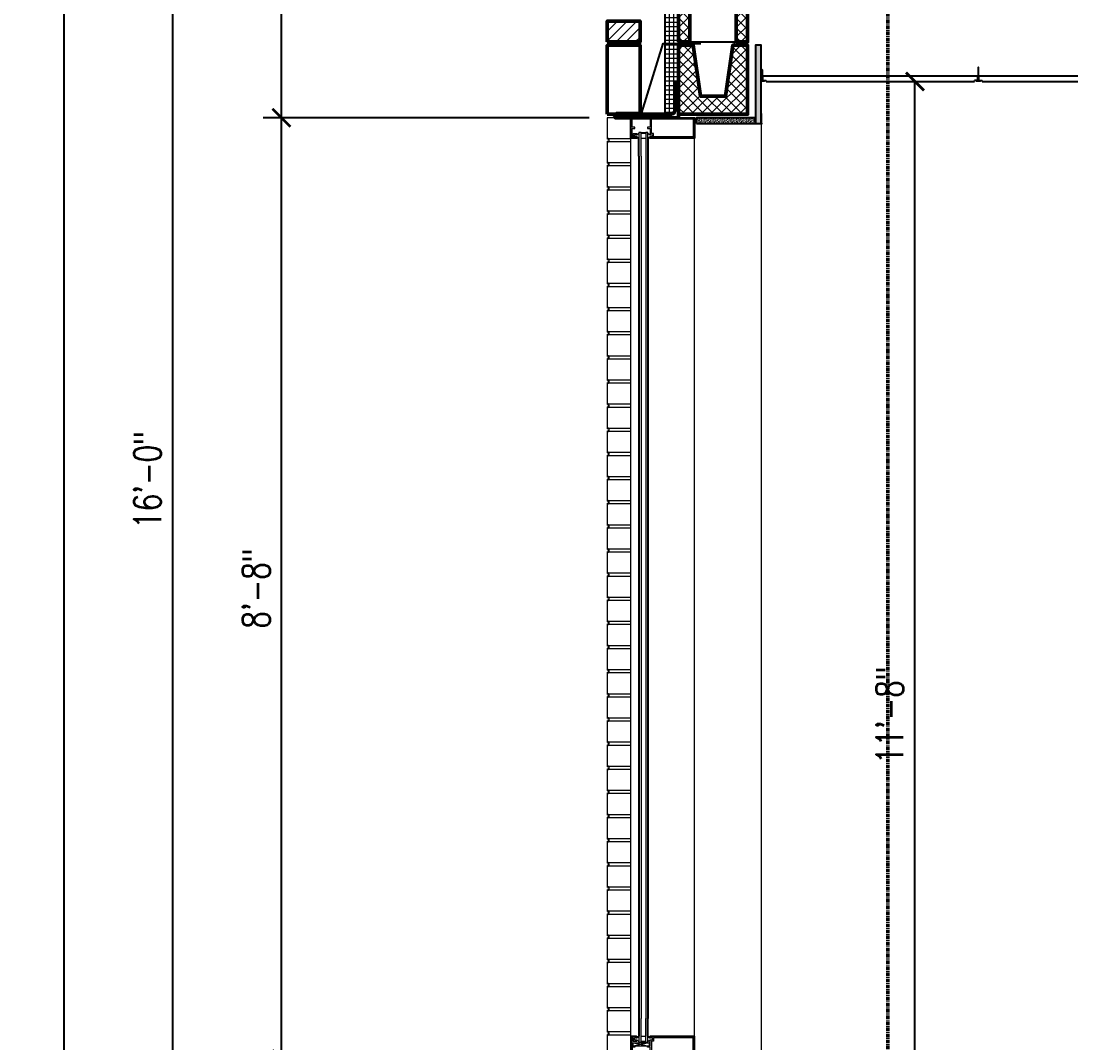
# Model space of a CAD drawing. Header units: inches. Extents: x 3850 to 5846, y -3 to 909.
# Drawn here: x 3896.4 to 4013.1, y 90.8 to 203.7 of the extents above; entities that cross this region are included whole.
import ezdxf

# ---------------------------------------------------------------- set-up
doc = ezdxf.new("R2010")
doc.units = ezdxf.units.IN
doc.header["$LTSCALE"] = 0.5
doc.header["$MEASUREMENT"] = 0
doc.linetypes.add('CENTER2', pattern=[1.125, 0.75, -0.125, 0.125, -0.125])
doc.layers.get('0').update_dxf_attribs({"lineweight": 18})
doc.layers.get('Defpoints').update_dxf_attribs({"color": 140, "lineweight": 18})
for name, color, linetype, lineweight in [('A-Anno-Dims', 211, 'Continuous', 18), ('A-Detl-Fine', 90, 'Continuous', 18), ('A-Detl-Medm', 31, 'Continuous', 25), ('A-Detl-Patt', 190, 'Continuous', 18), ('A-Detl-Thin', 150, 'Continuous', 18), ('A-Detl-Wide', 213, 'Continuous', 50)]:
    doc.layers.add(name, color=color, linetype=linetype, lineweight=lineweight)
doc.styles.add('Arch-Dim', font='romans.shx', dxfattribs={"width": 0.75})
doc.dimstyles.new('Aec-Arch-I-96', dxfattribs={"dimscale": 96, "dimtxt": 0.09375, "dimasz": 0.0625, "dimexe": 0.0625, "dimexo": 0.0625, "dimgap": 0.03125, "dimtad": 1, "dimdec": 4, "dimzin": 3, "dimdsep": 46, "dimlunit": 4, "dimtxsty": 'Arch-Dim', "dimblk": 'ARCHTICK', "dimcen": 0.09375, "dimazin": 2, "dimtfac": 0.75, "dimtdec": 4, "dimtix": 1, "dimtmove": 2, "dimatfit": 2, "dimfxl": 1, "dimtolj": 1, "dimtzin": 0, "dimarcsym": 0})
pattern_1 = [(45, (0, 0.375), (-0.53033, 0.53033), []), (135, (0, 0.375), (-0.53033, -0.53033), [])]

# ---------------------------------------------------------------- blocks, each defined once
blk = doc.blocks.new('AecDtl_8412LS2')
at = {"layer": 'A-Detl-Fine', "linetype": 'Continuous'}
for p, q in [((1.12, 2.25), (1.12, 4.25)), ((1.62, 4.25), (1.62, 2.25)), ((0.25, 1.56), (2, 1.19)), ((2, 1.56), (0.25, 1.19)), ((1.62, 2.25), (1.12, 2.25)), ((1.12, 1.75), (1.62, 1.75)), ((1.62, 1.62), (1.12, 1.62))]:
    blk.add_line(p, q, dxfattribs=at)
at = {"layer": 'A-Detl-Fine'}
for points in [[(0.25, 1.19), (0.12, 1.19), (0.12, 1.75), (0.12, 2.12), (0.25, 2.12)], [(0.25, 2.12), (0.25, 1.75), (0.63, 1.75), (0.63, 1.87)], [(0.63, 2.12), (0.38, 2.12), (0.38, 1.87), (0.63, 1.87), (0.88, 1.69)], [(1.87, 1.69), (2.12, 1.87), (2.38, 1.87), (2.38, 2.12), (2.12, 2.12)]]:
    blk.add_lwpolyline(points, dxfattribs=at)
at = {"layer": 'A-Detl-Fine', "linetype": 'Continuous'}
for points in [[(0.44, 1.19), (0.44, 1.06), (0.12, 1.06), (0.12, 0.12), (2.12, 0.12), (2.12, 1.06), (1.81, 1.06), (1.81, 1.19)], [(0.25, 1.19), (0.25, 1.56), (2, 1.56), (2, 1.19), (0.25, 1.19)], [(0.87, 2.31), (0.87, 1.62), (1.12, 1.62), (1.12, 2.25)], [(1.62, 2.25), (1.62, 1.62), (1.87, 1.62), (1.87, 2.31)], [(2, 1.19), (2.12, 1.19), (2.12, 1.87)]]:
    blk.add_lwpolyline(points, dxfattribs=at)
at = {"layer": 'A-Detl-Fine'}
blk.add_lwpolyline([(6.88, 0.12), (6.88, 2.12), (2.5, 2.12), (2.5, 1.75), (2.25, 1.75), (2.25, 0.12)], close=True, dxfattribs=at)
at = {"layer": 'A-Detl-Medm', "linetype": 'Continuous'}
blk.add_lwpolyline([(0.87, 4.25), (0.87, 2.31), (0.62, 2.12), (0.62, 2.25), (0, 2.25), (0, 0), (1, 0), (7, 0), (7, 0), (7, 2.25), (2.12, 2.25), (2.12, 2.12), (1.87, 2.31), (1.87, 4.25)], dxfattribs=at)
blk = doc.blocks.new('AecDtl_8412HH2')
at = {"layer": 'A-Detl-Fine', "linetype": 'Continuous'}
for p, q in [((1.13, -1.62), (1.63, -1.62)), ((1.63, -1.75), (1.13, -1.75)), ((1.13, -4.25), (1.13, -2.25)), ((1.13, -2.25), (1.63, -2.25)), ((1.63, -2.25), (1.63, -4.25))]:
    blk.add_line(p, q, dxfattribs=at)
for points in [[(0.25, -2.12), (0.12, -2.12), (0.12, -1.75), (0.12, -1.19), (0.44, -1.19), (0.44, -1.06), (0.12, -1.06), (0.12, -0.12), (2.12, -0.12), (2.12, -1.06), (1.81, -1.06), (1.81, -1.19), (2.12, -1.19), (2.12, -1.88)], [(1.13, -2.25), (1.13, -1.62), (0.88, -1.62), (0.88, -2.31)], [(1.88, -2.31), (1.88, -1.62), (1.63, -1.62), (1.63, -2.25)]]:
    blk.add_lwpolyline(points, dxfattribs=at)
at = {"layer": 'A-Detl-Fine'}
blk.add_lwpolyline([(6.88, -0.12), (6.88, -2.12), (2.5, -2.12), (2.5, -1.75), (2.25, -1.75), (2.25, -0.12)], close=True, dxfattribs=at)
for points in [[(0.25, -2.12), (0.25, -1.75), (0.63, -1.75), (0.63, -1.88)], [(0.63, -2.12), (0.38, -2.12), (0.38, -1.88), (0.63, -1.88), (0.88, -1.69)], [(1.88, -1.69), (2.12, -1.88), (2.38, -1.88), (2.38, -2.12), (2.12, -2.12)]]:
    blk.add_lwpolyline(points, dxfattribs=at)
at = {"layer": 'A-Detl-Medm', "linetype": 'Continuous'}
blk.add_lwpolyline([(0.88, -4.25), (0.88, -2.31), (0.63, -2.12), (0.63, -2.25), (0, -2.25), (0, 0), (0.7, 0), (7, 0), (7, 0), (7, -2.25), (2.13, -2.25), (2.13, -2.12), (1.88, -2.31), (1.88, -4.25)], dxfattribs=at)
blk = doc.blocks.new('*U13')
at = {"layer": 'A-Detl-Patt'}
h = blk.add_hatch(dxfattribs=at)
h.set_pattern_fill('ANSI37', color=256, scale=6, style=0)
h.paths.add_polyline_path([(0, 0.375), (7.625, 0.375), (7.625, 8), (6, 8), (5.1875, 2.375), (2.4375, 2.375), (1.625, 8), (0, 8)])
at = {"layer": 'A-Detl-Wide'}
blk.add_lwpolyline([(0, 0.375), (7.625, 0.375), (7.625, 8), (6, 8), (5.1875, 2.375), (2.4375, 2.375), (1.625, 8), (0, 8)], close=True, dxfattribs=at)
blk = doc.blocks.new('*U14')
at = {"layer": 'A-Detl-Patt'}
h = blk.add_hatch(dxfattribs=at)
h.set_pattern_fill('ANSI32', color=256, scale=6, style=0)
edge = h.paths.add_edge_path()
edge.add_line((0, 0), (4, 0))
edge.add_arc((3.625, 0), 0.375, -90, 0, ccw=False)
edge.add_line((3.625, -0.375), (0.875, -0.375))
edge.add_arc((0.875, -0.875), 0.5, 90, 180)
edge.add_line((0.375, -0.875), (0.375, -6.625))
edge.add_arc((0, -6.625), 0.375, -90, 0, ccw=False)
edge.add_line((0, -7), (0, 0))
at = {"color": 0, "linetype": 'ByBlock'}
blk.add_lwpolyline([(0, 0), (4, 0), (4, 0, -0.4142136), (3.625, -0.375), (0.875, -0.375, 0.4142136), (0.375, -0.875), (0.375, -6.625, -0.4142136), (0, -7), (0, -7)], format="xyb", close=True, dxfattribs=at)
blk = doc.blocks.new('*U15')
at = {"color": 0, "linetype": 'ByBlock'}
blk.add_lwpolyline([(0, 0.375), (3.625, 0.375), (3.625, 8), (0, 8)], close=True, dxfattribs=at)
blk = doc.blocks.new('*U19')
at = {"color": 0, "linetype": 'ByBlock'}
blk.add_lwpolyline([(0, 2.6667), (0, 0.375), (2.625, 0.375), (2.625, 2.6667), (0, 2.6667)], close=True, dxfattribs=at)
at = {"layer": 'A-Detl-Medm'}
blk.add_lwpolyline([(0, 0, 1), (0, 0.375)], format="xyb", dxfattribs=at)
blk = doc.blocks.new('*U18')
at = {"color": 0, "linetype": 'ByBlock'}
blk.add_lwpolyline([(0, 2.6667), (0, 0.375), (2.625, 0.375), (2.625, 2.6667), (0, 2.6667)], close=True, dxfattribs=at)
at = {"layer": 'A-Detl-Medm'}
blk.add_lwpolyline([(0, 0, 1), (0, 0.375)], format="xyb", dxfattribs=at)
blk = doc.blocks.new('*U49')
at = {"color": 0, "linetype": 'ByBlock'}
blk.add_lwpolyline([(0, 2.6667), (0, 0.375), (2.625, 0.375), (2.625, 2.6667), (0, 2.6667)], close=True, dxfattribs=at)
at = {"layer": 'A-Detl-Medm'}
blk.add_lwpolyline([(0, 0, 1), (0, 0.375)], format="xyb", dxfattribs=at)
blk = doc.blocks.new('*U48')
at = {"color": 0, "linetype": 'ByBlock'}
blk.add_lwpolyline([(0, 2.6667), (0, 0.375), (2.625, 0.375), (2.625, 2.6667), (0, 2.6667)], close=True, dxfattribs=at)
at = {"layer": 'A-Detl-Medm'}
blk.add_lwpolyline([(0, 0, 1), (0, 0.375)], format="xyb", dxfattribs=at)
blk = doc.blocks.new('*U47')
at = {"color": 0, "linetype": 'ByBlock'}
blk.add_lwpolyline([(0, 2.6667), (0, 0.375), (2.625, 0.375), (2.625, 2.6667), (0, 2.6667)], close=True, dxfattribs=at)
at = {"layer": 'A-Detl-Medm'}
blk.add_lwpolyline([(0, 0, 1), (0, 0.375)], format="xyb", dxfattribs=at)
blk = doc.blocks.new('*U46')
at = {"color": 0, "linetype": 'ByBlock'}
blk.add_lwpolyline([(0, 2.6667), (0, 0.375), (2.625, 0.375), (2.625, 2.6667), (0, 2.6667)], close=True, dxfattribs=at)
at = {"layer": 'A-Detl-Medm'}
blk.add_lwpolyline([(0, 0, 1), (0, 0.375)], format="xyb", dxfattribs=at)
blk = doc.blocks.new('*U45')
at = {"color": 0, "linetype": 'ByBlock'}
blk.add_lwpolyline([(0, 2.6667), (0, 0.375), (2.625, 0.375), (2.625, 2.6667), (0, 2.6667)], close=True, dxfattribs=at)
at = {"layer": 'A-Detl-Medm'}
blk.add_lwpolyline([(0, 0, 1), (0, 0.375)], format="xyb", dxfattribs=at)
blk = doc.blocks.new('*U44')
at = {"color": 0, "linetype": 'ByBlock'}
blk.add_lwpolyline([(0, 2.6667), (0, 0.375), (2.625, 0.375), (2.625, 2.6667), (0, 2.6667)], close=True, dxfattribs=at)
at = {"layer": 'A-Detl-Medm'}
blk.add_lwpolyline([(0, 0, 1), (0, 0.375)], format="xyb", dxfattribs=at)
blk = doc.blocks.new('*U43')
at = {"color": 0, "linetype": 'ByBlock'}
blk.add_lwpolyline([(0, 2.6667), (0, 0.375), (2.625, 0.375), (2.625, 2.6667), (0, 2.6667)], close=True, dxfattribs=at)
at = {"layer": 'A-Detl-Medm'}
blk.add_lwpolyline([(0, 0, 1), (0, 0.375)], format="xyb", dxfattribs=at)
blk = doc.blocks.new('*U42')
at = {"color": 0, "linetype": 'ByBlock'}
blk.add_lwpolyline([(0, 2.6667), (0, 0.375), (2.625, 0.375), (2.625, 2.6667), (0, 2.6667)], close=True, dxfattribs=at)
at = {"layer": 'A-Detl-Medm'}
blk.add_lwpolyline([(0, 0, 1), (0, 0.375)], format="xyb", dxfattribs=at)
blk = doc.blocks.new('*U41')
at = {"color": 0, "linetype": 'ByBlock'}
blk.add_lwpolyline([(0, 2.6667), (0, 0.375), (2.625, 0.375), (2.625, 2.6667), (0, 2.6667)], close=True, dxfattribs=at)
at = {"layer": 'A-Detl-Medm'}
blk.add_lwpolyline([(0, 0, 1), (0, 0.375)], format="xyb", dxfattribs=at)
blk = doc.blocks.new('*U40')
at = {"color": 0, "linetype": 'ByBlock'}
blk.add_lwpolyline([(0, 2.6667), (0, 0.375), (2.625, 0.375), (2.625, 2.6667), (0, 2.6667)], close=True, dxfattribs=at)
at = {"layer": 'A-Detl-Medm'}
blk.add_lwpolyline([(0, 0, 1), (0, 0.375)], format="xyb", dxfattribs=at)
blk = doc.blocks.new('*U39')
at = {"color": 0, "linetype": 'ByBlock'}
blk.add_lwpolyline([(0, 2.6667), (0, 0.375), (2.625, 0.375), (2.625, 2.6667), (0, 2.6667)], close=True, dxfattribs=at)
at = {"layer": 'A-Detl-Medm'}
blk.add_lwpolyline([(0, 0, 1), (0, 0.375)], format="xyb", dxfattribs=at)
blk = doc.blocks.new('*U38')
at = {"color": 0, "linetype": 'ByBlock'}
blk.add_lwpolyline([(0, 2.6667), (0, 0.375), (2.625, 0.375), (2.625, 2.6667), (0, 2.6667)], close=True, dxfattribs=at)
at = {"layer": 'A-Detl-Medm'}
blk.add_lwpolyline([(0, 0, 1), (0, 0.375)], format="xyb", dxfattribs=at)
blk = doc.blocks.new('*U37')
at = {"color": 0, "linetype": 'ByBlock'}
blk.add_lwpolyline([(0, 2.6667), (0, 0.375), (2.625, 0.375), (2.625, 2.6667), (0, 2.6667)], close=True, dxfattribs=at)
at = {"layer": 'A-Detl-Medm'}
blk.add_lwpolyline([(0, 0, 1), (0, 0.375)], format="xyb", dxfattribs=at)
blk = doc.blocks.new('*U36')
at = {"color": 0, "linetype": 'ByBlock'}
blk.add_lwpolyline([(0, 2.6667), (0, 0.375), (2.625, 0.375), (2.625, 2.6667), (0, 2.6667)], close=True, dxfattribs=at)
at = {"layer": 'A-Detl-Medm'}
blk.add_lwpolyline([(0, 0, 1), (0, 0.375)], format="xyb", dxfattribs=at)
blk = doc.blocks.new('*U17')
at = {"color": 0, "linetype": 'ByBlock'}
blk.add_lwpolyline([(0, 2.6667), (0, 0.375), (2.625, 0.375), (2.625, 2.6667), (0, 2.6667)], close=True, dxfattribs=at)
at = {"layer": 'A-Detl-Medm'}
blk.add_lwpolyline([(0, 0, 1), (0, 0.375)], format="xyb", dxfattribs=at)
blk = doc.blocks.new('*U55')
at = {"color": 0, "linetype": 'ByBlock'}
blk.add_lwpolyline([(0, 2.6667), (0, 0.375), (2.625, 0.375), (2.625, 2.6667), (0, 2.6667)], close=True, dxfattribs=at)
at = {"layer": 'A-Detl-Medm'}
blk.add_lwpolyline([(0, 0, 1), (0, 0.375)], format="xyb", dxfattribs=at)
blk = doc.blocks.new('*U54')
at = {"color": 0, "linetype": 'ByBlock'}
blk.add_lwpolyline([(0, 2.6667), (0, 0.375), (2.625, 0.375), (2.625, 2.6667), (0, 2.6667)], close=True, dxfattribs=at)
at = {"layer": 'A-Detl-Medm'}
blk.add_lwpolyline([(0, 0, 1), (0, 0.375)], format="xyb", dxfattribs=at)
blk = doc.blocks.new('*U53')
at = {"color": 0, "linetype": 'ByBlock'}
blk.add_lwpolyline([(0, 2.6667), (0, 0.375), (2.625, 0.375), (2.625, 2.6667), (0, 2.6667)], close=True, dxfattribs=at)
at = {"layer": 'A-Detl-Medm'}
blk.add_lwpolyline([(0, 0, 1), (0, 0.375)], format="xyb", dxfattribs=at)
blk = doc.blocks.new('*U52')
at = {"color": 0, "linetype": 'ByBlock'}
blk.add_lwpolyline([(0, 2.6667), (0, 0.375), (2.625, 0.375), (2.625, 2.6667), (0, 2.6667)], close=True, dxfattribs=at)
at = {"layer": 'A-Detl-Medm'}
blk.add_lwpolyline([(0, 0, 1), (0, 0.375)], format="xyb", dxfattribs=at)
blk = doc.blocks.new('*U51')
at = {"color": 0, "linetype": 'ByBlock'}
blk.add_lwpolyline([(0, 2.6667), (0, 0.375), (2.625, 0.375), (2.625, 2.6667), (0, 2.6667)], close=True, dxfattribs=at)
at = {"layer": 'A-Detl-Medm'}
blk.add_lwpolyline([(0, 0, 1), (0, 0.375)], format="xyb", dxfattribs=at)
blk = doc.blocks.new('*U50')
at = {"color": 0, "linetype": 'ByBlock'}
blk.add_lwpolyline([(0, 2.6667), (0, 0.375), (2.625, 0.375), (2.625, 2.6667), (0, 2.6667)], close=True, dxfattribs=at)
at = {"layer": 'A-Detl-Medm'}
blk.add_lwpolyline([(0, 0, 1), (0, 0.375)], format="xyb", dxfattribs=at)
blk = doc.blocks.new('*U25')
at = {"color": 0, "linetype": 'ByBlock'}
blk.add_lwpolyline([(0, 2.6667), (0, 0.375), (2.625, 0.375), (2.625, 2.6667), (0, 2.6667)], close=True, dxfattribs=at)
at = {"layer": 'A-Detl-Medm'}
blk.add_lwpolyline([(0, 0, 1), (0, 0.375)], format="xyb", dxfattribs=at)
blk = doc.blocks.new('*U24')
at = {"color": 0, "linetype": 'ByBlock'}
blk.add_lwpolyline([(0, 2.6667), (0, 0.375), (2.625, 0.375), (2.625, 2.6667), (0, 2.6667)], close=True, dxfattribs=at)
at = {"layer": 'A-Detl-Medm'}
blk.add_lwpolyline([(0, 0, 1), (0, 0.375)], format="xyb", dxfattribs=at)
blk = doc.blocks.new('*U23')
at = {"color": 0, "linetype": 'ByBlock'}
blk.add_lwpolyline([(0, 2.6667), (0, 0.375), (2.625, 0.375), (2.625, 2.6667), (0, 2.6667)], close=True, dxfattribs=at)
at = {"layer": 'A-Detl-Medm'}
blk.add_lwpolyline([(0, 0, 1), (0, 0.375)], format="xyb", dxfattribs=at)
blk = doc.blocks.new('*U22')
at = {"color": 0, "linetype": 'ByBlock'}
blk.add_lwpolyline([(0, 2.6667), (0, 0.375), (2.625, 0.375), (2.625, 2.6667), (0, 2.6667)], close=True, dxfattribs=at)
at = {"layer": 'A-Detl-Medm'}
blk.add_lwpolyline([(0, 0, 1), (0, 0.375)], format="xyb", dxfattribs=at)
blk = doc.blocks.new('*U21')
at = {"color": 0, "linetype": 'ByBlock'}
blk.add_lwpolyline([(0, 2.6667), (0, 0.375), (2.625, 0.375), (2.625, 2.6667), (0, 2.6667)], close=True, dxfattribs=at)
at = {"layer": 'A-Detl-Medm'}
blk.add_lwpolyline([(0, 0, 1), (0, 0.375)], format="xyb", dxfattribs=at)
blk = doc.blocks.new('*U20')
at = {"color": 0, "linetype": 'ByBlock'}
blk.add_lwpolyline([(0, 2.6667), (0, 0.375), (2.625, 0.375), (2.625, 2.6667), (0, 2.6667)], close=True, dxfattribs=at)
at = {"layer": 'A-Detl-Medm'}
blk.add_lwpolyline([(0, 0, 1), (0, 0.375)], format="xyb", dxfattribs=at)
blk = doc.blocks.new('*U26')
at = {"color": 0, "linetype": 'ByBlock'}
blk.add_lwpolyline([(0, 2.6667), (0, 0.375), (2.625, 0.375), (2.625, 2.6667), (0, 2.6667)], close=True, dxfattribs=at)
at = {"layer": 'A-Detl-Medm'}
blk.add_lwpolyline([(0, 0, 1), (0, 0.375)], format="xyb", dxfattribs=at)
blk = doc.blocks.new('*U27')
at = {"color": 0, "linetype": 'ByBlock'}
blk.add_lwpolyline([(0, 2.6667), (0, 0.375), (2.625, 0.375), (2.625, 2.6667), (0, 2.6667)], close=True, dxfattribs=at)
at = {"layer": 'A-Detl-Medm'}
blk.add_lwpolyline([(0, 0, 1), (0, 0.375)], format="xyb", dxfattribs=at)
blk = doc.blocks.new('*U35')
at = {"color": 0, "linetype": 'ByBlock'}
blk.add_lwpolyline([(0, 2.6667), (0, 0.375), (2.625, 0.375), (2.625, 2.6667), (0, 2.6667)], close=True, dxfattribs=at)
at = {"layer": 'A-Detl-Medm'}
blk.add_lwpolyline([(0, 0, 1), (0, 0.375)], format="xyb", dxfattribs=at)
blk = doc.blocks.new('*U34')
at = {"color": 0, "linetype": 'ByBlock'}
blk.add_lwpolyline([(0, 2.6667), (0, 0.375), (2.625, 0.375), (2.625, 2.6667), (0, 2.6667)], close=True, dxfattribs=at)
at = {"layer": 'A-Detl-Medm'}
blk.add_lwpolyline([(0, 0, 1), (0, 0.375)], format="xyb", dxfattribs=at)
blk = doc.blocks.new('*U33')
at = {"color": 0, "linetype": 'ByBlock'}
blk.add_lwpolyline([(0, 2.6667), (0, 0.375), (2.625, 0.375), (2.625, 2.6667), (0, 2.6667)], close=True, dxfattribs=at)
at = {"layer": 'A-Detl-Medm'}
blk.add_lwpolyline([(0, 0, 1), (0, 0.375)], format="xyb", dxfattribs=at)
blk = doc.blocks.new('*U32')
at = {"color": 0, "linetype": 'ByBlock'}
blk.add_lwpolyline([(0, 2.6667), (0, 0.375), (2.625, 0.375), (2.625, 2.6667), (0, 2.6667)], close=True, dxfattribs=at)
at = {"layer": 'A-Detl-Medm'}
blk.add_lwpolyline([(0, 0, 1), (0, 0.375)], format="xyb", dxfattribs=at)
blk = doc.blocks.new('*U31')
at = {"color": 0, "linetype": 'ByBlock'}
blk.add_lwpolyline([(0, 2.6667), (0, 0.375), (2.625, 0.375), (2.625, 2.6667), (0, 2.6667)], close=True, dxfattribs=at)
at = {"layer": 'A-Detl-Medm'}
blk.add_lwpolyline([(0, 0, 1), (0, 0.375)], format="xyb", dxfattribs=at)
blk = doc.blocks.new('*U30')
at = {"color": 0, "linetype": 'ByBlock'}
blk.add_lwpolyline([(0, 2.6667), (0, 0.375), (2.625, 0.375), (2.625, 2.6667), (0, 2.6667)], close=True, dxfattribs=at)
at = {"layer": 'A-Detl-Medm'}
blk.add_lwpolyline([(0, 0, 1), (0, 0.375)], format="xyb", dxfattribs=at)
blk = doc.blocks.new('*U29')
at = {"color": 0, "linetype": 'ByBlock'}
blk.add_lwpolyline([(0, 2.6667), (0, 0.375), (2.625, 0.375), (2.625, 2.6667), (0, 2.6667)], close=True, dxfattribs=at)
at = {"layer": 'A-Detl-Medm'}
blk.add_lwpolyline([(0, 0, 1), (0, 0.375)], format="xyb", dxfattribs=at)
blk = doc.blocks.new('*U28')
at = {"color": 0, "linetype": 'ByBlock'}
blk.add_lwpolyline([(0, 2.6667), (0, 0.375), (2.625, 0.375), (2.625, 2.6667), (0, 2.6667)], close=True, dxfattribs=at)
at = {"layer": 'A-Detl-Medm'}
blk.add_lwpolyline([(0, 0, 1), (0, 0.375)], format="xyb", dxfattribs=at)
blk = doc.blocks.new('*U5')
at = {"layer": 'A-Detl-Patt'}
h = blk.add_hatch(dxfattribs=at)
h.set_pattern_fill('ANSI37', color=256, scale=6, style=0)
h.set_pattern_definition(pattern_1)
h.paths.add_polyline_path([(0, 0.375), (1.25, 0.375), (1.25, 8), (0, 8)])
h = blk.add_hatch(dxfattribs=at)
h.set_pattern_fill('ANSI37', color=256, scale=6, style=0)
h.set_pattern_definition(pattern_1)
h.paths.add_polyline_path([(6.375, 0.375), (7.625, 0.375), (7.625, 8), (6.375, 8)])
at = {"color": 0, "linetype": 'ByBlock'}
for points in [[(0, 0.375), (1.25, 0.375), (1.25, 8), (0, 8)], [(6.375, 0.375), (7.625, 0.375), (7.625, 8), (6.375, 8)]]:
    blk.add_lwpolyline(points, close=True, dxfattribs=at)
at = {"layer": 'A-Detl-Medm'}
for p, q in [((1.25, 8), (6.375, 8)), ((0, 0.375), (0, 0)), ((1.25, 0.375), (6.375, 0.375))]:
    blk.add_line(p, q, dxfattribs=at)
blk.add_arc((7.625, 0.1875), 0.1875, 90, 270, dxfattribs=at)
blk = doc.blocks.new('*U4')
at = {"layer": 'A-Detl-Patt'}
h = blk.add_hatch(dxfattribs=at)
h.set_pattern_fill('ANSI31', color=256, scale=6, style=0)
h.set_pattern_definition([(45, (0, 0.375), (-0.53033, 0.53033), [])])
h.paths.add_polyline_path([(0, 0.375), (3.625, 0.375), (3.625, 2.6667), (0, 2.6667)])
at = {"color": 0, "linetype": 'ByBlock'}
blk.add_lwpolyline([(0, 0.375), (3.625, 0.375), (3.625, 2.6667), (0, 2.6667)], close=True, dxfattribs=at)
at = {"layer": 'A-Detl-Medm'}
blk.add_line((3.625, 0.375), (3.625, 0), dxfattribs=at)
blk.add_arc((0, 0.1875), 0.1875, 270, 90, dxfattribs=at)
blk = doc.blocks.new('AecDtl_9250D1')
at = {"layer": 'A-Detl-Thin'}
blk.add_lwpolyline([(-0.03, -1.09), (-0.03, -0.06), (-0.08, -0.01, -0.414214), (-0.08, 0.08), (-0.08, 0.08, -0.414214), (0.01, 0.08), (0.06, 0.03), (1.09, 0.03)], format="xyb", dxfattribs=at)
blk = doc.blocks.new('_ArchTick')
at = {"color": 0, "linetype": 'ByBlock', "const_width": 0.15}
blk.add_lwpolyline([(-0.5, -0.5), (0.5, 0.5)], dxfattribs=at)
blk = doc.blocks.new('*D79')
at = {"layer": 'A-Anno-Dims', "color": 0, "lineweight": -2, "transparency": 16777216}
for p, q in [((3959.12, 193), (3923.12, 193)), ((3925.12, 89), (3925.12, 193)), ((3959.12, 89), (3923.12, 89))]:
    blk.add_line(p, q, dxfattribs=at)
at = {"layer": 'Defpoints', "color": 0, "transparency": 16777216}
for p in [(3925.12, 193), (3961.12, 193), (3961.12, 89)]:
    blk.add_point(p, dxfattribs=at)
at = {"layer": 'A-Anno-Dims', "color": 0, "lineweight": -2, "transparency": 16777216, "xscale": 2, "yscale": 2, "zscale": 2}
for p, rotation in [((3925.12, 193), 90), ((3925.12, 89), 270)]:
    blk.add_blockref('_ArchTick', p, dxfattribs=dict(at, rotation=rotation))
at = {"layer": 'A-Anno-Dims', "color": 0, "transparency": 16777216, "insert": (3922.33, 141), "char_height": 3, "attachment_point": 5, "rotation": 90, "style": 'Arch-Dim'}
blk.add_mtext('\\A1;8\'-8"', dxfattribs=at)
blk = doc.blocks.new('*D80')
at = {"layer": 'A-Anno-Dims', "color": 0, "lineweight": -2, "transparency": 16777216}
for p, q in [((3959.12, 249), (3923.12, 249)), ((3925.12, 193), (3925.12, 249)), ((3959.12, 193), (3923.12, 193))]:
    blk.add_line(p, q, dxfattribs=at)
at = {"layer": 'Defpoints', "color": 0, "transparency": 16777216}
for p in [(3925.12, 249), (3961.12, 249), (3961.12, 193)]:
    blk.add_point(p, dxfattribs=at)
at = {"layer": 'A-Anno-Dims', "color": 0, "lineweight": -2, "transparency": 16777216, "xscale": 2, "yscale": 2, "zscale": 2}
for p, rotation in [((3925.12, 249), 90), ((3925.12, 193), 270)]:
    blk.add_blockref('_ArchTick', p, dxfattribs=dict(at, rotation=rotation))
at = {"layer": 'A-Anno-Dims', "color": 0, "transparency": 16777216, "insert": (3922.33, 221), "char_height": 3, "attachment_point": 5, "rotation": 90, "style": 'Arch-Dim'}
blk.add_mtext('\\A1;4\'-8"', dxfattribs=at)
blk = doc.blocks.new('*D93')
at = {"layer": 'A-Anno-Dims', "color": 0, "lineweight": -2, "transparency": 16777216}
for p, q in [((3959.12, 249), (3911.12, 249)), ((3913.12, 57), (3913.12, 249)), ((3959.12, 57), (3911.12, 57))]:
    blk.add_line(p, q, dxfattribs=at)
at = {"layer": 'Defpoints', "color": 0, "transparency": 16777216}
for p in [(3913.12, 249), (3961.12, 249), (3961.12, 57)]:
    blk.add_point(p, dxfattribs=at)
at = {"layer": 'A-Anno-Dims', "color": 0, "lineweight": -2, "transparency": 16777216, "xscale": 2, "yscale": 2, "zscale": 2}
for p, rotation in [((3913.12, 249), 90), ((3913.12, 57), 270)]:
    blk.add_blockref('_ArchTick', p, dxfattribs=dict(at, rotation=rotation))
at = {"layer": 'A-Anno-Dims', "color": 0, "transparency": 16777216, "insert": (3910.33, 153), "char_height": 3, "attachment_point": 5, "rotation": 90, "style": 'Arch-Dim'}
blk.add_mtext('\\A1;16\'-0"', dxfattribs=at)
blk = doc.blocks.new('*D98')
at = {"layer": 'A-Anno-Dims', "color": 0, "lineweight": -2, "transparency": 16777216}
for p, q in [((3959.12, 889), (3899.12, 889)), ((3901.12, 57), (3901.12, 889)), ((3959.12, 57), (3899.12, 57))]:
    blk.add_line(p, q, dxfattribs=at)
at = {"layer": 'Defpoints', "color": 0, "transparency": 16777216}
for p in [(3901.12, 889), (3961.12, 889), (3961.12, 57)]:
    blk.add_point(p, dxfattribs=at)
at = {"layer": 'A-Anno-Dims', "color": 0, "lineweight": -2, "transparency": 16777216, "xscale": 2, "yscale": 2, "zscale": 2}
for p, rotation in [((3901.12, 889), 90), ((3901.12, 57), 270)]:
    blk.add_blockref('_ArchTick', p, dxfattribs=dict(at, rotation=rotation))
at = {"layer": 'A-Anno-Dims', "color": 0, "transparency": 16777216, "insert": (3898.33, 473), "char_height": 3, "attachment_point": 5, "rotation": 90, "style": 'Arch-Dim'}
blk.add_mtext('\\A1;69\'-4"', dxfattribs=at)
blk = doc.blocks.new('*D99')
at = {"layer": 'A-Anno-Dims', "color": 0, "lineweight": -2, "transparency": 16777216}
blk.add_line((3995.12, 57), (3995.12, 197), dxfattribs=at)
at = {"layer": 'Defpoints', "color": 0, "transparency": 16777216}
for p in [(3995.12, 197), (3995.12, 197), (3995.12, 57)]:
    blk.add_point(p, dxfattribs=at)
at = {"layer": 'A-Anno-Dims', "color": 0, "lineweight": -2, "transparency": 16777216, "xscale": 2, "yscale": 2, "zscale": 2}
for p, rotation in [((3995.12, 197), 90), ((3995.12, 57), 270)]:
    blk.add_blockref('_ArchTick', p, dxfattribs=dict(at, rotation=rotation))
at = {"layer": 'A-Anno-Dims', "color": 0, "transparency": 16777216, "insert": (3992.33, 127), "char_height": 3, "attachment_point": 5, "rotation": 90, "style": 'Arch-Dim'}
blk.add_mtext('\\A1;11\'-8"', dxfattribs=at)
blk = doc.blocks.new('*U105')
at = {"color": 0, "linetype": 'ByBlock'}
blk.add_lwpolyline([(-6.1225, -0.1875, 0.0625, 0.0625, 1), (-6.2475, -0.1875, 0.0625, 0.0625, 1), (-6.1225, -0.1875, 0, 0, 0), (6.1225, -0.1875, 0.0625, 0.0625, 1), (6.2475, -0.1875, 0.0625, 0.0625, 1), (6.1225, -0.1875, 0, 0, 0)], format="xyseb", dxfattribs=at)

msp = doc.modelspace()

# ---------------------------------------------------------------- hatches: boundary and pattern name
at = {"layer": 'A-Detl-Patt'}
h = msp.add_hatch(dxfattribs=at)
h.set_pattern_fill('ANSI37', color=256, scale=4, angle=135, style=0)
h.set_pattern_definition([(180, (3968.9949, 193.5643), (-1e-16, -0.5), []), (270, (3968.9949, 193.5643), (0.5, -1e-16), [])])
h.paths.add_polyline_path([(3967.49491, 279.49998), (3967.49491, 193.56428), (3968.51022, 193.56428, 0.170404096), (3968.61991, 193.87678), (3968.61991, 196.62678, -0.414213562), (3968.99491, 197.00178), (3968.99491, 279.49998)], flags=0)
h = msp.add_hatch(dxfattribs=at)
h.set_pattern_fill('GENERAL_STIPPLE', color=256, scale=0.5, angle=90, style=0)
h.set_pattern_definition([(90, (3977.4899, 57.02), (-0.5, 0), [0, -0.5]), (90, (3977.4799, 57.18), (-0.5, 0), [0, -0.5]), (90, (3977.3699, 57.09), (-0.5, 0), [0, -0.5]), (90, (3977.2899, 57.2), (-0.5, 0), [0, -0.5]), (90, (3977.2599, 57.07), (-0.5, 0), [0, -0.5]), (90, (3977.1399, 57.11), (-0.5, 0), [0, -0.5]), (90, (3977.0499, 57.04), (-0.5, 0), [0, -0.5]), (90, (3977.0599, 57.2), (-0.5, 0), [0, -0.5]), (90, (3977.0399, 57.32), (-0.5, 0), [0, -0.5]), (90, (3977.1599, 57.38), (-0.5, 0), [0, -0.5]), (90, (3977.1699, 57.48), (-0.5, 0), [0, -0.5]), (90, (3977.3499, 57.48), (-0.5, 0), [0, -0.5]), (90, (3977.4099, 57.39), (-0.5, 0), [0, -0.5]), (90, (3977.3799, 57.25), (-0.5, 0), [0, -0.5]), (90, (3977.2899, 57.34), (-0.5, 0), [0, -0.5]), (90, (3977.1999, 57.25), (-0.5, 0), [0, -0.5]), (90, (3977.4799, 57.46), (-0.5, 0), [0, -0.5])])
h.paths.add_polyline_path([(3978.12491, 56.99998), (3978.12491, 89.25038), (3977.49991, 89.25038), (3977.49991, 56.99998)], flags=0)
h.paths.add_polyline_path([(3977.49991, 200.37638), (3977.49991, 192.37638), (3978.12491, 192.37638), (3978.12491, 200.37638), (3978.12491, 200.99998), (3977.49991, 200.99998)], flags=0)
h = msp.add_hatch(dxfattribs=at)
h.set_pattern_fill('GENERAL_STIPPLE', color=256, scale=0.5, style=0)
h.set_pattern_definition([(0, (3971.0149, 193.0114), (0, 0.5), [0, -0.5]), (0, (3971.1749, 193.0214), (0, 0.5), [0, -0.5]), (0, (3971.0849, 193.1314), (0, 0.5), [0, -0.5]), (0, (3971.1949, 193.2114), (0, 0.5), [0, -0.5]), (0, (3971.0649, 193.2414), (0, 0.5), [0, -0.5]), (0, (3971.1049, 193.3614), (0, 0.5), [0, -0.5]), (0, (3971.0349, 193.4514), (0, 0.5), [0, -0.5]), (0, (3971.1949, 193.4414), (0, 0.5), [0, -0.5]), (0, (3971.3149, 193.4614), (0, 0.5), [0, -0.5]), (0, (3971.3749, 193.3414), (0, 0.5), [0, -0.5]), (0, (3971.4749, 193.3314), (0, 0.5), [0, -0.5]), (0, (3971.4749, 193.1514), (0, 0.5), [0, -0.5]), (0, (3971.3849, 193.0914), (0, 0.5), [0, -0.5]), (0, (3971.2449, 193.1214), (0, 0.5), [0, -0.5]), (0, (3971.3349, 193.2114), (0, 0.5), [0, -0.5]), (0, (3971.2449, 193.3014), (0, 0.5), [0, -0.5]), (0, (3971.4549, 193.0214), (0, 0.5), [0, -0.5])])
h.paths.add_polyline_path([(3970.99491, 192.37638), (3977.49991, 192.37638), (3977.49991, 193.00138), (3970.99491, 193.00138)])

# ---------------------------------------------------------------- linework, layer by layer
for p, q in [((3978.12491, 200.37638), (3978.12491, 89.93788)), ((3963.74491, 91.50038), (3963.74491, 190.75138)), ((3970.74491, 91.50038), (3970.74491, 190.75138))]:
    msp.add_line(p, q)
at = {"layer": 'A-Detl-Fine'}
for p, q in [((3964.87082, 188.75138), (3964.869, 93.50038)), ((3965.37082, 188.75138), (3965.369, 93.50038))]:
    msp.add_line(p, q, dxfattribs=at)
at = {"layer": 'A-Detl-Medm'}
for p, q in [((3978.31241, 197.12798), (3978.31241, 197.62498)), ((3978.31241, 197.62498), (4002.06241, 197.62498)), ((4002.06241, 197.12798), (4002.06241, 197.62498)), ((4002.18741, 197.62498), (4013.11991, 197.62498)), ((4002.18741, 197.12798), (4002.18741, 197.62498)), ((3978.31241, 197.12798), (3978.68741, 197.12798)), ((3978.68741, 196.99998), (3978.68741, 197.12798)), ((3978.68741, 196.99998), (4001.68741, 196.99998)), ((4002.06241, 197.12798), (4001.68741, 197.12798)), ((4001.68741, 196.99998), (4001.68741, 197.12798)), ((4001.87491, 197.06248), (4002.37491, 197.06248)), ((4002.18741, 197.12798), (4002.56241, 197.12798)), ((4002.56241, 196.99998), (4002.56241, 197.12798)), ((4002.56241, 196.99998), (4013.11991, 196.99998)), ((3964.62082, 188.75138), (3964.619, 93.50038)), ((3965.62082, 188.75138), (3965.619, 93.50038))]:
    msp.add_line(p, q, dxfattribs=at)
msp.add_lwpolyline([(3967.49491, 279.49998), (3967.49491, 193.56428), (3968.51022, 193.56428, 0.170404096), (3968.61991, 193.87678), (3968.61991, 196.62678, -0.414213562), (3968.99491, 197.00178), (3968.99491, 279.49998), (3967.49491, 279.49998)], format="xyb", close=True, dxfattribs=at)
for points in [[(3961.75986, 193.16653), (3962.15761, 193.56428), (3964.93241, 193.56428), (3967.30741, 201.18748), (3971.47926, 201.18748)], [(4002.12491, 197.06248), (4002.12491, 198.28123), (4002.15616, 198.31248), (4002.15616, 198.56248), (4002.09366, 198.56248), (4002.09366, 198.31248)], [(3978.28116, 198.31248), (3978.24991, 198.28123), (3978.24991, 197.06248), (3978.49991, 197.06248)]]:
    msp.add_lwpolyline(points, dxfattribs=at)
for points in [[(3977.49991, 200.37638), (3977.49991, 192.37638), (3978.12491, 192.37638), (3978.12491, 200.37638), (3978.12491, 200.99998), (3977.49991, 200.99998), (3977.49991, 200.37638)], [(3970.99491, 192.37638), (3977.49991, 192.37638), (3977.49991, 193.00138), (3970.99491, 193.00138)]]:
    msp.add_lwpolyline(points, close=True, dxfattribs=at)
at = {"layer": 'A-Detl-Wide', "linetype": 'CENTER2'}
msp.add_line((3992.11991, 44.86525), (3992.11991, 907.00358), dxfattribs=at)

# ---------------------------------------------------------------- block references
at = {"layer": 'A-Detl-Medm'}
for name, p in [('AecDtl_8412HH2', (3963.74491, 193.00138)), ('AecDtl_8412LS2', (3963.74491, 89.25038))]:
    msp.add_blockref(name, p, dxfattribs=at)
at = {"layer": 'A-Detl-Medm', "rotation": 180}
msp.add_blockref('AecDtl_9250D1', (3978.12491, 192.37638), dxfattribs=at)
at = {"layer": 'A-Detl-Thin'}
for name, p in [('*U28', (3961.11991, 190.33468)), ('*U29', (3961.11991, 187.66798)), ('*U30', (3961.11991, 185.00128)), ('*U31', (3961.11991, 182.33448)), ('*U32', (3961.11991, 179.66778)), ('*U33', (3961.11991, 177.00108)), ('*U34', (3961.11991, 174.33438)), ('*U35', (3961.11991, 171.66768)), ('*U27', (3961.11991, 169.00098)), ('*U26', (3961.11991, 166.33428)), ('*U20', (3961.11991, 163.66758)), ('*U21', (3961.11991, 161.00088)), ('*U22', (3961.11991, 158.33418)), ('*U23', (3961.11991, 155.66748)), ('*U24', (3961.11991, 153.00078)), ('*U25', (3961.11991, 150.33408)), ('*U50', (3961.11991, 147.66738)), ('*U51', (3961.11991, 145.00068)), ('*U52', (3961.11991, 142.33398)), ('*U53', (3961.11991, 139.66728)), ('*U54', (3961.11991, 137.00058)), ('*U55', (3961.11991, 134.33388)), ('*U17', (3961.11991, 131.66718)), ('*U36', (3961.11991, 129.00048)), ('*U37', (3961.11991, 126.33378)), ('*U38', (3961.11991, 123.66708)), ('*U39', (3961.11991, 121.00038)), ('*U40', (3961.11991, 118.33368)), ('*U41', (3961.11991, 115.66698)), ('*U42', (3961.11991, 113.00028)), ('*U43', (3961.11991, 110.33358)), ('*U44', (3961.11991, 107.66688)), ('*U45', (3961.11991, 105.00018)), ('*U46', (3961.11991, 102.33348)), ('*U47', (3961.11991, 99.66678)), ('*U48', (3961.11991, 97.00008)), ('*U49', (3961.11991, 94.33338)), ('*U18', (3961.11991, 91.66668)), ('*U19', (3961.11991, 88.99998))]:
    msp.add_blockref(name, p, dxfattribs=at)
at = {"layer": 'A-Detl-Wide'}
for name, p in [('*U5', (3968.99491, 200.99998)), ('*U4', (3961.11991, 201.00198)), ('*U15', (3961.11991, 193.00178)), ('*U105', (3968.99491, 201.37498)), ('*U13', (3968.99491, 192.99998))]:
    msp.add_blockref(name, p, dxfattribs=at)
at = {"layer": 'A-Detl-Wide', "xscale": -1, "rotation": 270}
msp.add_blockref('*U14', (3968.99491, 193.00178), dxfattribs=at)

# ---------------------------------------------------------------- dimensions: what is measured, and where the dimension line sits
at = {"layer": 'A-Anno-Dims'}
for base, p1, p2, picture, middle in [((3901.11981, 889.00358), (3961.11991, 57.00008), (3961.11991, 889.00358), '*D98', (3898.3341, 473.00183)), ((3913.11981, 249.00238), (3961.11991, 56.99998), (3961.11991, 249.00238), '*D93', (3910.3341, 153.00118)), ((3925.11981, 249.00238), (3961.11991, 193.00138), (3961.11991, 249.00238), '*D80', (3922.3341, 221.00188)), ((3995.11991, 196.99998), (3995.11991, 56.99998), (3995.11991, 196.99998), '*D99', (3992.3342, 126.99998)), ((3925.11981, 193.00138), (3961.11991, 88.99998), (3961.11991, 193.00138), '*D79', (3922.3341, 141.00068))]:
    dim = msp.add_linear_dim(base=base, p1=p1, p2=p2, angle=90, dimstyle='Aec-Arch-I-96', override={"dimscale": 32}, dxfattribs=at)
    dim.commit()
    dim.dimension.update_dxf_attribs({"geometry": picture, "text_midpoint": middle})

doc.saveas('drawing.dxf')
